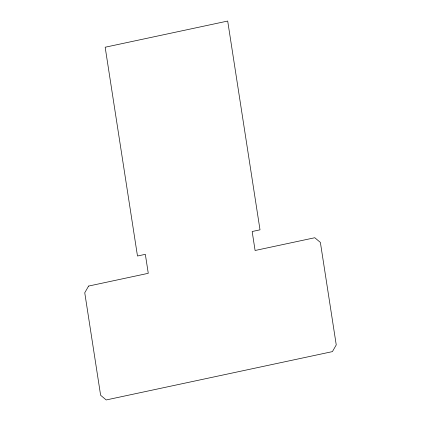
<?xml version="1.0" encoding="UTF-8"?>
<svg xmlns="http://www.w3.org/2000/svg" width="421" height="421" viewBox="0 0 421 421"><rect width="100%" height="100%" fill="white"/><g stroke="black" fill="none" stroke-linecap="round" stroke-linejoin="round"><path stroke-width="0.63" d="M88.584 286.07L84.753 292.769L100.619 395.261L106.213 399.95L332.416 351.619L336.247 344.92L320.381 242.422L314.787 237.739L255.094 250.49L252.158 231.513L260.01 229.834L227.693 21.05L105.161 47.231L137.483 256.01L145.334 254.337L148.276 273.313L88.584 286.07"/></g></svg>
